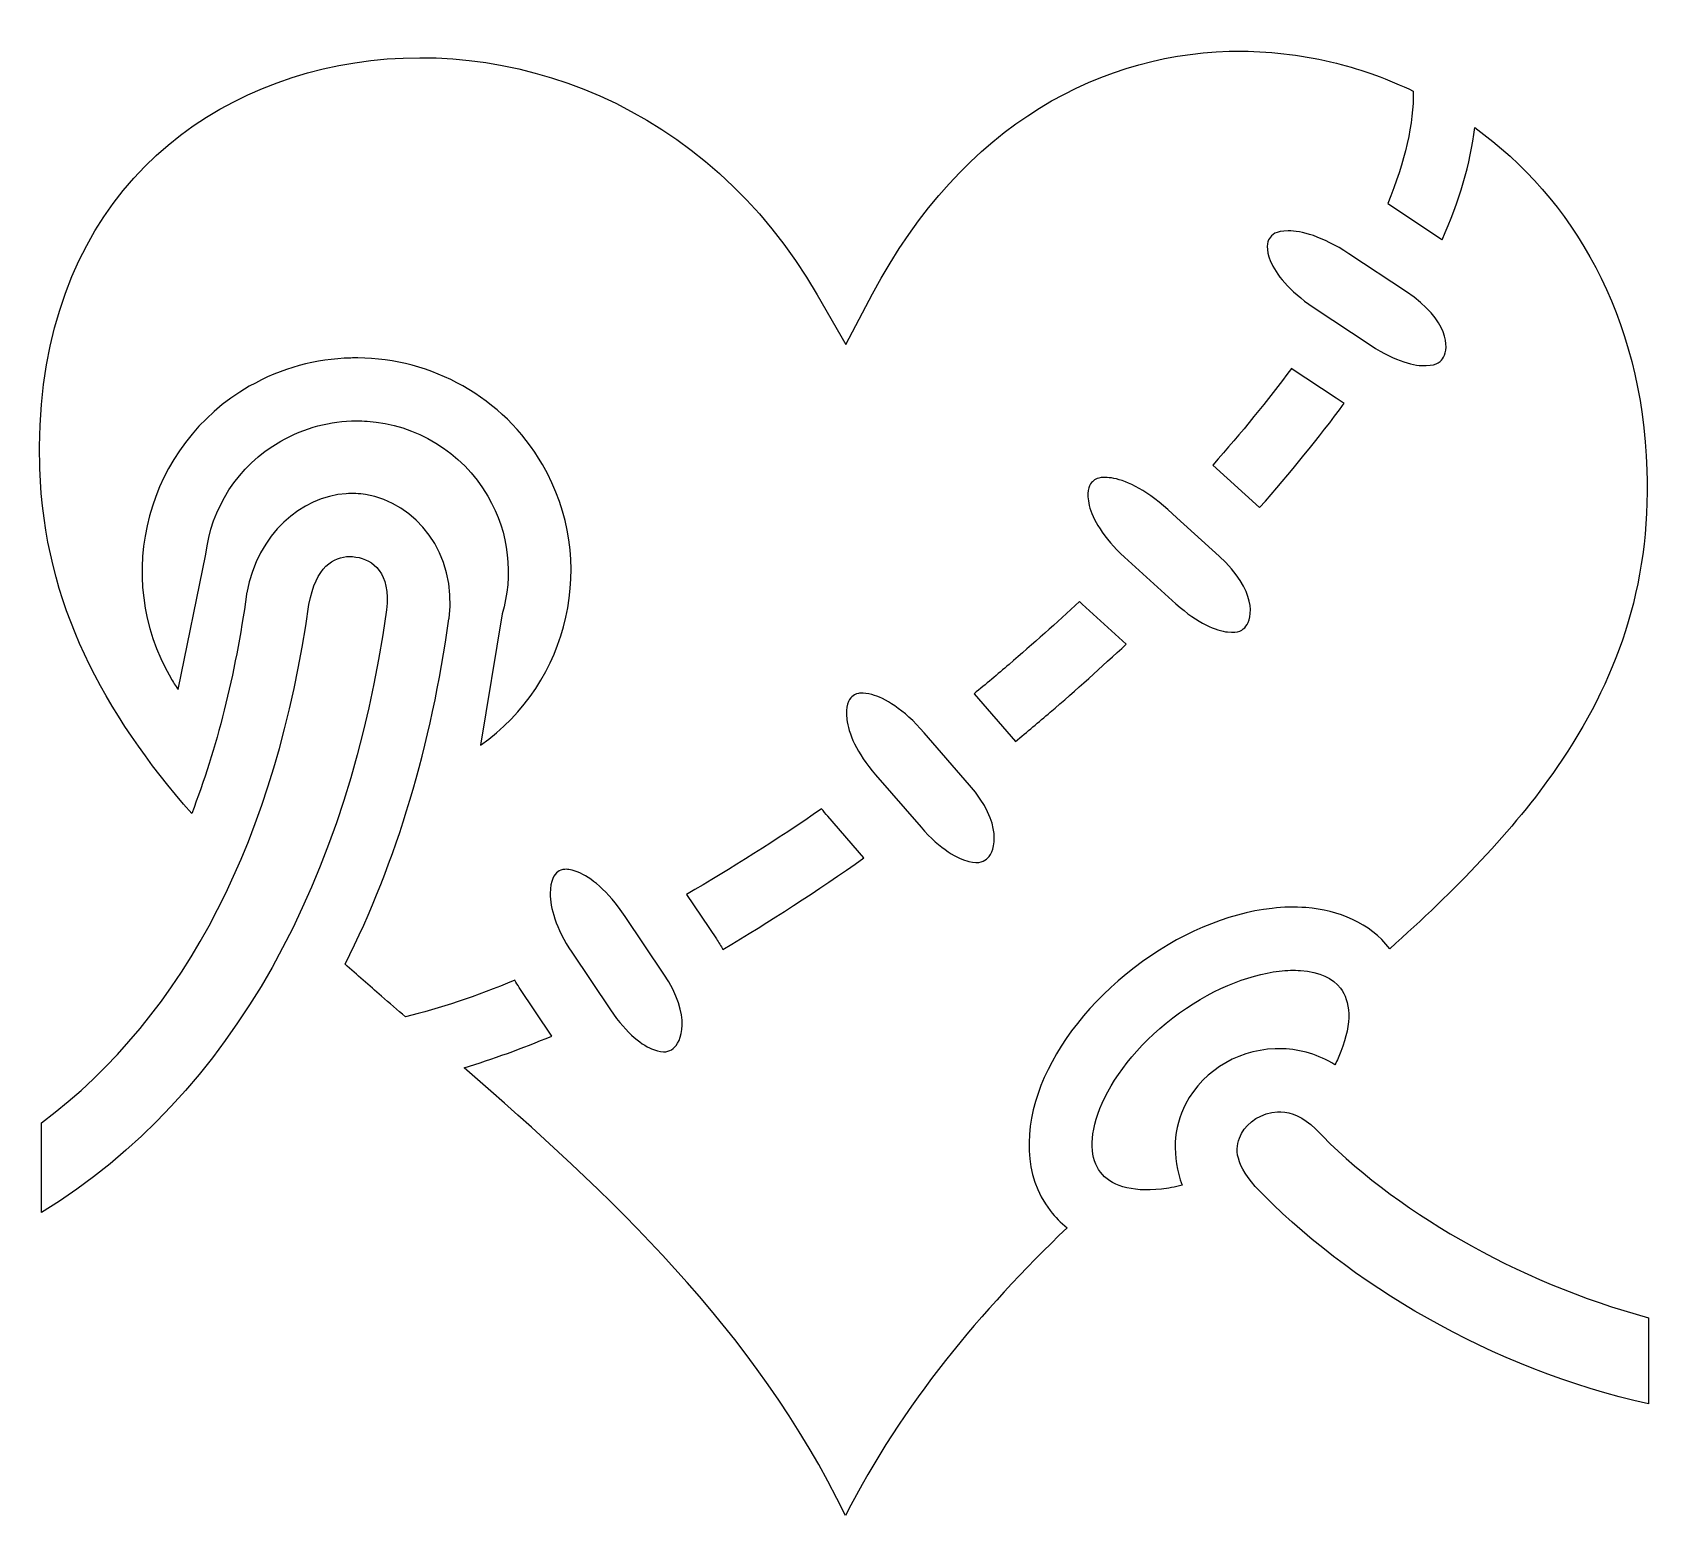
# Model space of a CAD drawing. Header units: centimetres. Extents: x -10.1 to 10.1, y -8.9 to 9.6.
import ezdxf

# ---------------------------------------------------------------- set-up
doc = ezdxf.new("R2010")
doc.units = ezdxf.units.CM
doc.header["$MEASUREMENT"] = 0
doc.layers.add('Layer 1', color=7, linetype='Continuous')

msp = doc.modelspace()

# ---------------------------------------------------------------- linework, layer by layer
at = {"layer": 'Layer 1'}
for points, knots in [([(5.00483, 9.37057), (3.28636, 9.38111), (1.52703, 8.47551), (0.39924, 6.34367), (0.39924, 6.34367), (0.39924, 6.34367), (0.06586, 5.71376), (0.06586, 5.71376), (0.06586, 5.71376), (0.06586, 5.71376), (-0.29122, 6.33177), (-0.29122, 6.33177), (-0.29122, 6.33177), (-1.66771, 8.71966), (-4.15043, 9.60519), (-6.25402, 9.19131), (-6.25402, 9.19131), (-8.35765, 8.77735), (-10.07435, 7.12322), (-9.98074, 4.16932), (-9.98074, 4.16932), (-9.92693, 2.47282), (-9.18436, 1.11999), (-8.08841, -0.13447), (-8.08841, -0.13447), (-7.77531, 0.67359), (-7.54613, 1.58573), (-7.40453, 2.59987), (-7.40453, 2.59987), (-7.40453, 2.59987), (-7.40326, 2.6078), (-7.40326, 2.6078), (-7.40326, 2.6078), (-7.40326, 2.6078), (-7.40187, 2.61708), (-7.40187, 2.61708), (-7.40187, 2.61708), (-7.26398, 3.35839), (-6.72157, 3.81676), (-6.16192, 3.85302), (-6.16192, 3.85302), (-6.08197, 3.85825), (-6.00168, 3.85496), (-5.92207, 3.84248), (-5.92207, 3.84248), (-5.29503, 3.74452), (-4.77898, 3.10783), (-4.87976, 2.29943), (-4.87976, 2.29943), (-4.87976, 2.29943), (-4.87976, 2.2969), (-4.87976, 2.2969), (-4.87976, 2.2969), (-4.87976, 2.2969), (-4.88103, 2.2942), (-4.88103, 2.2942), (-4.88103, 2.2942), (-5.10009, 0.72597), (-5.53075, -0.73346), (-6.17643, -2.0122), (-6.17643, -2.0122), (-6.02665, -2.1452), (-5.87535, -2.2787), (-5.72177, -2.4128), (-5.72177, -2.4128), (-5.62411, -2.49789), (-5.52274, -2.58409), (-5.42394, -2.66969), (-5.42394, -2.66969), (-5.0015, -2.56646), (-4.5433, -2.4115), (-4.06137, -2.21377), (-4.06137, -2.21377), (-4.04311, -2.24316), (-4.02447, -2.27259), (-4.00474, -2.30207), (-4.00474, -2.30207), (-4.00474, -2.30207), (-3.59883, -2.90823), (-3.59883, -2.90823), (-3.59883, -2.90823), (-3.97244, -3.06383), (-4.33854, -3.197), (-4.69393, -3.30351), (-4.69393, -3.30351), (-2.90255, -4.86183), (-1.05821, -6.56761), (0.06051, -8.88811), (0.06051, -8.88811), (0.77239, -7.48666), (1.7544, -6.32986), (2.8226, -5.2986), (2.8226, -5.2986), (2.74594, -5.23733), (2.67531, -5.16628), (2.61303, -5.08515), (2.61303, -5.08515), (2.27484, -4.6442), (2.28969, -4.05524), (2.49842, -3.52494), (2.49842, -3.52494), (2.70715, -2.99464), (3.1104, -2.47901), (3.6607, -2.05695), (3.6607, -2.05695), (4.21099, -1.63493), (4.81273, -1.38058), (5.37904, -1.31648), (5.37904, -1.31648), (5.5206, -1.30046), (5.66211, -1.29641), (5.80072, -1.3072), (5.80072, -1.3072), (6.21144, -1.33925), (6.59331, -1.49717), (6.84699, -1.81979), (6.84699, -1.81979), (7.65746, -1.09408), (8.38098, -0.3574), (8.93034, 0.44147), (8.93034, 0.44147), (9.66415, 1.50832), (10.09763, 2.67595), (10.0518, 4.14563), (10.0518, 4.14563), (9.99167, 6.07376), (9.12297, 7.5372), (7.9052, 8.41775), (7.9052, 8.41775), (7.85165, 7.96756), (7.70988, 7.49975), (7.49929, 7.01963), (7.49929, 7.01963), (7.49613, 7.02174), (7.49322, 7.02406), (7.49001, 7.02617), (7.49001, 7.02617), (7.49001, 7.02617), (6.82064, 7.4702), (6.82064, 7.4702), (6.82064, 7.4702), (7.03477, 7.9954), (7.14618, 8.47211), (7.13956, 8.87228), (7.13956, 8.87228), (6.83131, 9.02071), (6.51012, 9.1376), (6.18024, 9.22017), (6.18024, 9.22017), (5.79634, 9.31631), (5.4014, 9.36801), (5.00481, 9.37046), (5.00481, 9.37046), (5.00481, 9.37046), (5.00483, 9.37057), (5.00483, 9.37057)], [0, 0, 0, 0, 0.025, 0.025, 0.025, 0.025, 0.05, 0.05, 0.05, 0.05, 0.075, 0.075, 0.075, 0.075, 0.1, 0.1, 0.1, 0.1, 0.125, 0.125, 0.125, 0.125, 0.15, 0.15, 0.15, 0.15, 0.175, 0.175, 0.175, 0.175, 0.2, 0.2, 0.2, 0.2, 0.225, 0.225, 0.225, 0.225, 0.25, 0.25, 0.25, 0.25, 0.275, 0.275, 0.275, 0.275, 0.3, 0.3, 0.3, 0.3, 0.325, 0.325, 0.325, 0.325, 0.35, 0.35, 0.35, 0.35, 0.375, 0.375, 0.375, 0.375, 0.4, 0.4, 0.4, 0.4, 0.425, 0.425, 0.425, 0.425, 0.45, 0.45, 0.45, 0.45, 0.475, 0.475, 0.475, 0.475, 0.5, 0.5, 0.5, 0.5, 0.525, 0.525, 0.525, 0.525, 0.55, 0.55, 0.55, 0.55, 0.575, 0.575, 0.575, 0.575, 0.6, 0.6, 0.6, 0.6, 0.625, 0.625, 0.625, 0.625, 0.65, 0.65, 0.65, 0.65, 0.675, 0.675, 0.675, 0.675, 0.7, 0.7, 0.7, 0.7, 0.725, 0.725, 0.725, 0.725, 0.75, 0.75, 0.75, 0.75, 0.775, 0.775, 0.775, 0.775, 0.8, 0.8, 0.8, 0.8, 0.825, 0.825, 0.825, 0.825, 0.85, 0.85, 0.85, 0.85, 0.875, 0.875, 0.875, 0.875, 0.9, 0.9, 0.9, 0.9, 0.925, 0.925, 0.925, 0.925, 0.95, 0.95, 0.95, 0.95, 1, 1, 1, 1]), ([(5.58068, 7.13035), (5.74033, 7.13229), (6.00362, 7.06491), (6.33443, 6.84572), (6.33443, 6.84572), (6.33443, 6.84572), (7.05516, 6.36867), (7.05516, 6.36867), (7.05516, 6.36867), (7.58884, 6.01501), (7.58226, 5.66603), (7.51774, 5.55567), (7.51774, 5.55567), (7.48544, 5.50051), (7.44184, 5.45729), (7.30159, 5.45025), (7.30159, 5.45025), (7.16138, 5.44321), (6.92195, 5.49676), (6.6124, 5.70199), (6.6124, 5.70199), (6.6124, 5.70199), (5.89293, 6.17891), (5.89293, 6.17891), (5.89293, 6.17891), (5.58721, 6.38157), (5.42571, 6.59321), (5.36056, 6.74953), (5.36056, 6.74953), (5.29541, 6.90589), (5.31827, 6.99166), (5.34605, 7.03682), (5.34605, 7.03682), (5.37388, 7.08194), (5.42102, 7.12841), (5.58067, 7.13043), (5.58067, 7.13043), (5.58067, 7.13043), (5.58068, 7.13035), (5.58068, 7.13035)], [0, 0, 0, 0, 0.09090909, 0.09090909, 0.09090909, 0.09090909, 0.18181818, 0.18181818, 0.18181818, 0.18181818, 0.27272727, 0.27272727, 0.27272727, 0.27272727, 0.36363636, 0.36363636, 0.36363636, 0.36363636, 0.45454545, 0.45454545, 0.45454545, 0.45454545, 0.54545455, 0.54545455, 0.54545455, 0.54545455, 0.63636364, 0.63636364, 0.63636364, 0.63636364, 0.72727273, 0.72727273, 0.72727273, 0.72727273, 0.81818182, 0.81818182, 0.81818182, 0.81818182, 1, 1, 1, 1]), ([(-6.01682, 5.54635), (-5.09916, 5.53901), (-4.20718, 5.06298), (-3.71605, 4.21806), (-3.71605, 4.21806), (-3.02036, 3.02133), (-3.37504, 1.49941), (-4.48827, 0.71685), (-4.48827, 0.71685), (-4.48827, 0.71685), (-4.21945, 2.35482), (-4.21945, 2.35482), (-4.21945, 2.35482), (-4.07785, 2.82891), (-4.12698, 3.3577), (-4.39731, 3.82277), (-4.39731, 3.82277), (-4.72403, 4.38474), (-5.2965, 4.71517), (-5.90089, 4.75704), (-5.90089, 4.75704), (-5.94626, 4.7602), (-5.99239, 4.76117), (-6.03794, 4.761), (-6.03794, 4.761), (-6.35715, 4.76003), (-6.67982, 4.67869), (-6.97753, 4.50799), (-6.97753, 4.50799), (-7.51951, 4.19721), (-7.84746, 3.66649), (-7.91176, 3.09802), (-7.91176, 3.09802), (-7.91176, 3.09802), (-8.25838, 1.41257), (-8.25838, 1.41257), (-8.25838, 1.41257), (-8.2898, 1.45955), (-8.32045, 1.50669), (-8.34925, 1.55619), (-8.34925, 1.55619), (-9.08677, 2.82481), (-8.64561, 4.46051), (-7.37011, 5.19191), (-7.37011, 5.19191), (-6.97162, 5.42046), (-6.53632, 5.53431), (-6.10507, 5.54502), (-6.10507, 5.54502), (-6.07547, 5.54578), (-6.04646, 5.54658), (-6.01681, 5.54629), (-6.01681, 5.54629), (-6.01681, 5.54629), (-6.01682, 5.54635), (-6.01682, 5.54635)], [0, 0, 0, 0, 0.06666667, 0.06666667, 0.06666667, 0.06666667, 0.13333333, 0.13333333, 0.13333333, 0.13333333, 0.2, 0.2, 0.2, 0.2, 0.26666667, 0.26666667, 0.26666667, 0.26666667, 0.33333333, 0.33333333, 0.33333333, 0.33333333, 0.4, 0.4, 0.4, 0.4, 0.46666667, 0.46666667, 0.46666667, 0.46666667, 0.53333333, 0.53333333, 0.53333333, 0.53333333, 0.6, 0.6, 0.6, 0.6, 0.66666667, 0.66666667, 0.66666667, 0.66666667, 0.73333333, 0.73333333, 0.73333333, 0.73333333, 0.8, 0.8, 0.8, 0.8, 0.86666667, 0.86666667, 0.86666667, 0.86666667, 1, 1, 1, 1]), ([(5.61888, 5.41331), (5.61888, 5.41331), (6.17761, 5.04434), (6.17761, 5.04434), (6.17761, 5.04434), (6.21156, 5.02182), (6.24537, 5.00162), (6.27907, 4.98109), (6.27907, 4.98109), (5.96176, 4.54942), (5.60755, 4.11454), (5.22361, 3.68046), (5.22361, 3.68046), (5.22361, 3.68046), (4.63979, 4.21026), (4.63979, 4.21026), (4.63979, 4.21026), (4.99687, 4.61431), (5.32586, 5.01714), (5.61893, 5.41331), (5.61893, 5.41331), (5.61893, 5.41331), (5.61888, 5.41331), (5.61888, 5.41331)], [0, 0, 0, 0, 0.14285714, 0.14285714, 0.14285714, 0.14285714, 0.28571429, 0.28571429, 0.28571429, 0.28571429, 0.42857143, 0.42857143, 0.42857143, 0.42857143, 0.57142857, 0.57142857, 0.57142857, 0.57142857, 0.71428571, 0.71428571, 0.71428571, 0.71428571, 1, 1, 1, 1]), ([(3.2759, 4.05601), (3.30373, 4.05728), (3.33654, 4.05496), (3.37605, 4.04943), (3.37605, 4.04943), (3.53418, 4.02742), (3.7844, 3.92196), (4.07844, 3.65545), (4.07844, 3.65545), (4.07844, 3.65545), (4.1917, 3.55269), (4.1917, 3.55269), (4.1917, 3.55269), (4.1917, 3.55269), (4.7188, 3.07434), (4.7188, 3.07434), (4.7188, 3.07434), (5.19319, 2.6444), (5.13394, 2.30014), (5.05353, 2.20062), (5.05353, 2.20062), (5.0133, 2.15099), (4.96392, 2.11544), (4.82422, 2.12952), (4.82422, 2.12952), (4.68456, 2.14365), (4.45635, 2.23199), (4.18116, 2.48137), (4.18116, 2.48137), (4.18116, 2.48137), (3.54076, 3.06118), (3.54076, 3.06118), (3.54076, 3.06118), (3.26899, 3.30744), (3.14143, 3.54118), (3.10053, 3.70551), (3.10053, 3.70551), (3.05963, 3.86997), (3.09526, 3.95101), (3.12963, 3.99149), (3.12963, 3.99149), (3.15535, 4.02185), (3.19233, 4.05234), (3.27583, 4.05601), (3.27583, 4.05601), (3.27583, 4.05601), (3.2759, 4.05601), (3.2759, 4.05601)], [0, 0, 0, 0, 0.07692308, 0.07692308, 0.07692308, 0.07692308, 0.15384615, 0.15384615, 0.15384615, 0.15384615, 0.23076923, 0.23076923, 0.23076923, 0.23076923, 0.30769231, 0.30769231, 0.30769231, 0.30769231, 0.38461538, 0.38461538, 0.38461538, 0.38461538, 0.46153846, 0.46153846, 0.46153846, 0.46153846, 0.53846154, 0.53846154, 0.53846154, 0.53846154, 0.61538462, 0.61538462, 0.61538462, 0.61538462, 0.69230769, 0.69230769, 0.69230769, 0.69230769, 0.76923077, 0.76923077, 0.76923077, 0.76923077, 0.84615385, 0.84615385, 0.84615385, 0.84615385, 1, 1, 1, 1]), ([(-6.12363, 3.07033), (-6.31748, 3.06898), (-6.53907, 2.94572), (-6.62695, 2.4734), (-6.62695, 2.4734), (-7.0332, -0.41224), (-8.14668, -2.63609), (-9.95948, -3.98884), (-9.95948, -3.98884), (-9.95948, -3.98884), (-9.95956, -5.10891), (-9.95956, -5.10891), (-9.95956, -5.10891), (-7.56493, -3.63825), (-6.12709, -0.93343), (-5.66105, 2.40357), (-5.66105, 2.40357), (-5.60526, 2.87062), (-5.82605, 3.02985), (-6.04322, 3.06375), (-6.04322, 3.06375), (-6.06936, 3.06784), (-6.09593, 3.0705), (-6.12359, 3.07033), (-6.12359, 3.07033), (-6.12359, 3.07033), (-6.12363, 3.07033), (-6.12363, 3.07033)], [0, 0, 0, 0, 0.125, 0.125, 0.125, 0.125, 0.25, 0.25, 0.25, 0.25, 0.375, 0.375, 0.375, 0.375, 0.5, 0.5, 0.5, 0.5, 0.625, 0.625, 0.625, 0.625, 0.75, 0.75, 0.75, 0.75, 1, 1, 1, 1]), ([(2.97685, 2.50899), (2.98824, 2.49836), (2.99945, 2.48791), (3.01109, 2.47736), (3.01109, 2.47736), (3.01109, 2.47736), (3.56193, 1.97923), (3.56193, 1.97923), (3.56193, 1.97923), (3.25389, 1.69105), (2.93751, 1.40642), (2.61315, 1.12799), (2.61315, 1.12799), (2.46995, 1.00511), (2.32502, 0.88354), (2.17954, 0.76298), (2.17954, 0.76298), (2.17954, 0.76298), (1.66437, 1.35865), (1.66437, 1.35865), (1.66437, 1.35865), (1.81111, 1.47933), (1.95672, 1.60154), (2.10047, 1.72492), (2.10047, 1.72492), (2.39965, 1.98172), (2.69234, 2.24371), (2.9768, 2.50899), (2.9768, 2.50899), (2.9768, 2.50899), (2.97685, 2.50899), (2.97685, 2.50899)], [0, 0, 0, 0, 0.11111111, 0.11111111, 0.11111111, 0.11111111, 0.22222222, 0.22222222, 0.22222222, 0.22222222, 0.33333333, 0.33333333, 0.33333333, 0.33333333, 0.44444444, 0.44444444, 0.44444444, 0.44444444, 0.55555556, 0.55555556, 0.55555556, 0.55555556, 0.66666667, 0.66666667, 0.66666667, 0.66666667, 0.77777778, 0.77777778, 0.77777778, 0.77777778, 1, 1, 1, 1]), ([(0.25436, 1.3678), (0.28919, 1.36919), (0.33364, 1.36341), (0.39141, 1.34807), (0.39141, 1.34807), (0.54574, 1.30708), (0.78264, 1.17223), (1.04248, 0.87233), (1.04248, 0.87233), (1.04248, 0.87233), (1.60774, 0.21999), (1.60774, 0.21999), (1.60774, 0.21999), (2.02689, -0.26393), (1.9275, -0.59891), (1.8357, -0.68789), (1.8357, -0.68789), (1.78986, -0.73238), (1.73551, -0.76227), (1.59855, -0.73141), (1.59855, -0.73141), (1.46159, -0.70054), (1.24603, -0.58509), (1.00293, -0.30446), (1.00293, -0.30446), (1.00293, -0.30446), (0.43636, 0.34788), (0.43636, 0.34788), (0.43636, 0.34788), (0.19626, 0.62509), (0.09872, 0.87161), (0.07793, 1.03969), (0.07793, 1.03969), (0.0571, 1.20781), (0.10226, 1.28566), (0.14118, 1.32171), (0.14118, 1.32171), (0.16058, 1.33972), (0.18432, 1.3565), (0.22286, 1.36388), (0.22286, 1.36388), (0.23256, 1.36569), (0.24293, 1.36738), (0.25449, 1.36784), (0.25449, 1.36784), (0.25449, 1.36784), (0.25436, 1.3678), (0.25436, 1.3678)], [0, 0, 0, 0, 0.07692308, 0.07692308, 0.07692308, 0.07692308, 0.15384615, 0.15384615, 0.15384615, 0.15384615, 0.23076923, 0.23076923, 0.23076923, 0.23076923, 0.30769231, 0.30769231, 0.30769231, 0.30769231, 0.38461538, 0.38461538, 0.38461538, 0.38461538, 0.46153846, 0.46153846, 0.46153846, 0.46153846, 0.53846154, 0.53846154, 0.53846154, 0.53846154, 0.61538462, 0.61538462, 0.61538462, 0.61538462, 0.69230769, 0.69230769, 0.69230769, 0.69230769, 0.76923077, 0.76923077, 0.76923077, 0.76923077, 0.84615385, 0.84615385, 0.84615385, 0.84615385, 1, 1, 1, 1]), ([(-0.2358, -0.0751), (-0.21113, -0.10597), (-0.18596, -0.13667), (-0.15935, -0.16745), (-0.15935, -0.16745), (-0.15935, -0.16745), (0.29126, -0.68654), (0.29126, -0.68654), (0.29126, -0.68654), (-0.29294, -1.09945), (-0.88202, -1.4833), (-1.4666, -1.82777), (-1.4666, -1.82777), (-1.49211, -1.78392), (-1.51931, -1.74065), (-1.54841, -1.6973), (-1.54841, -1.6973), (-1.54841, -1.6973), (-1.91991, -1.14385), (-1.91991, -1.14385), (-1.91991, -1.14385), (-1.36384, -0.82169), (-0.79833, -0.46313), (-0.23589, -0.07514), (-0.23589, -0.07514), (-0.23589, -0.07514), (-0.2358, -0.0751), (-0.2358, -0.0751)], [0, 0, 0, 0, 0.125, 0.125, 0.125, 0.125, 0.25, 0.25, 0.25, 0.25, 0.375, 0.375, 0.375, 0.375, 0.5, 0.5, 0.5, 0.5, 0.625, 0.625, 0.625, 0.625, 0.75, 0.75, 0.75, 0.75, 1, 1, 1, 1]), ([(-3.43669, -0.83029), (-3.39756, -0.82776), (-3.34468, -0.83602), (-3.27063, -0.86584), (-3.27063, -0.86584), (-3.12262, -0.92555), (-2.90512, -1.08836), (-2.68424, -1.41803), (-2.68424, -1.41803), (-2.68424, -1.41803), (-2.20327, -2.13615), (-2.20327, -2.13615), (-2.20327, -2.13615), (-1.84695, -2.6681), (-1.98653, -2.98824), (-2.08857, -3.06524), (-2.08857, -3.06524), (-2.13959, -3.1037), (-2.19762, -3.12588), (-2.32977, -3.0784), (-2.32977, -3.0784), (-2.46192, -3.03092), (-2.66205, -2.89012), (-2.86868, -2.58166), (-2.86868, -2.58166), (-2.86868, -2.58166), (-3.34969, -1.8648), (-3.34969, -1.8648), (-3.34969, -1.8648), (-3.55378, -1.56005), (-3.6199, -1.30279), (-3.61986, -1.1334), (-3.61986, -1.1334), (-3.61978, -0.96401), (-3.56673, -0.89292), (-3.52372, -0.86192), (-3.52372, -0.86192), (-3.50213, -0.84644), (-3.47582, -0.83291), (-3.43669, -0.83029)], [0, 0, 0, 0, 0.09090909, 0.09090909, 0.09090909, 0.09090909, 0.18181818, 0.18181818, 0.18181818, 0.18181818, 0.27272727, 0.27272727, 0.27272727, 0.27272727, 0.36363636, 0.36363636, 0.36363636, 0.36363636, 0.45454545, 0.45454545, 0.45454545, 0.45454545, 0.54545455, 0.54545455, 0.54545455, 0.54545455, 0.63636364, 0.63636364, 0.63636364, 0.63636364, 0.72727273, 0.72727273, 0.72727273, 0.72727273, 0.81818182, 0.81818182, 0.81818182, 0.81818182, 1, 1, 1, 1]), ([(5.60707, -2.08871), (5.56237, -2.08998), (5.51611, -2.09377), (5.46733, -2.09925), (5.46733, -2.09925), (5.07698, -2.14353), (4.58897, -2.33897), (4.1403, -2.68307), (4.1403, -2.68307), (3.69172, -3.02716), (3.3763, -3.44817), (3.23242, -3.81372), (3.23242, -3.81372), (3.08854, -4.17923), (3.11625, -4.44561), (3.239, -4.60563), (3.239, -4.60563), (3.36179, -4.7657), (3.61033, -4.86066), (4.00068, -4.81647), (4.00068, -4.81647), (4.0819, -4.80732), (4.16783, -4.79117), (4.25634, -4.76907), (4.25634, -4.76907), (4.12718, -4.41149), (4.14729, -4.04715), (4.29977, -3.75704), (4.29977, -3.75704), (4.53195, -3.31537), (5.00482, -3.05149), (5.51083, -3.06654), (5.51083, -3.06654), (5.73727, -3.0732), (5.95962, -3.14358), (6.16308, -3.26545), (6.16308, -3.26545), (6.19121, -3.21021), (6.21592, -3.15531), (6.23687, -3.10205), (6.23687, -3.10205), (6.38075, -2.73645), (6.35304, -2.47147), (6.23029, -2.3114), (6.23029, -2.3114), (6.13824, -2.19143), (5.97551, -2.10705), (5.73482, -2.09137), (5.73482, -2.09137), (5.69476, -2.08876), (5.65166, -2.08749), (5.60705, -2.08871), (5.60705, -2.08871), (5.60705, -2.08871), (5.60707, -2.08871), (5.60707, -2.08871)], [0, 0, 0, 0, 0.06666667, 0.06666667, 0.06666667, 0.06666667, 0.13333333, 0.13333333, 0.13333333, 0.13333333, 0.2, 0.2, 0.2, 0.2, 0.26666667, 0.26666667, 0.26666667, 0.26666667, 0.33333333, 0.33333333, 0.33333333, 0.33333333, 0.4, 0.4, 0.4, 0.4, 0.46666667, 0.46666667, 0.46666667, 0.46666667, 0.53333333, 0.53333333, 0.53333333, 0.53333333, 0.6, 0.6, 0.6, 0.6, 0.66666667, 0.66666667, 0.66666667, 0.66666667, 0.73333333, 0.73333333, 0.73333333, 0.73333333, 0.8, 0.8, 0.8, 0.8, 0.86666667, 0.86666667, 0.86666667, 0.86666667, 1, 1, 1, 1]), ([(5.44755, -3.85453), (5.25261, -3.86339), (5.07373, -3.97977), (4.99821, -4.12335), (4.99821, -4.12335), (4.91822, -4.2757), (4.89165, -4.46681), (5.16958, -4.78497), (5.16958, -4.78497), (6.31748, -5.99034), (8.11016, -7.0574), (10.07287, -7.49553), (10.07287, -7.49553), (10.07287, -7.49553), (10.07287, -6.42025), (10.07287, -6.42025), (10.07287, -6.42025), (8.41558, -5.97631), (6.8716, -5.06244), (5.91933, -4.06542), (5.91933, -4.06542), (5.76373, -3.91311), (5.61699, -3.85846), (5.48711, -3.85458), (5.48711, -3.85458), (5.47404, -3.85416), (5.46063, -3.85399), (5.4476, -3.85458), (5.4476, -3.85458), (5.4476, -3.85458), (5.44755, -3.85453), (5.44755, -3.85453)], [0, 0, 0, 0, 0.11111111, 0.11111111, 0.11111111, 0.11111111, 0.22222222, 0.22222222, 0.22222222, 0.22222222, 0.33333333, 0.33333333, 0.33333333, 0.33333333, 0.44444444, 0.44444444, 0.44444444, 0.44444444, 0.55555556, 0.55555556, 0.55555556, 0.55555556, 0.66666667, 0.66666667, 0.66666667, 0.66666667, 0.77777778, 0.77777778, 0.77777778, 0.77777778, 1, 1, 1, 1])]:
    msp.add_open_spline(points, degree=3, knots=knots, dxfattribs=at)

doc.saveas('drawing.dxf')
